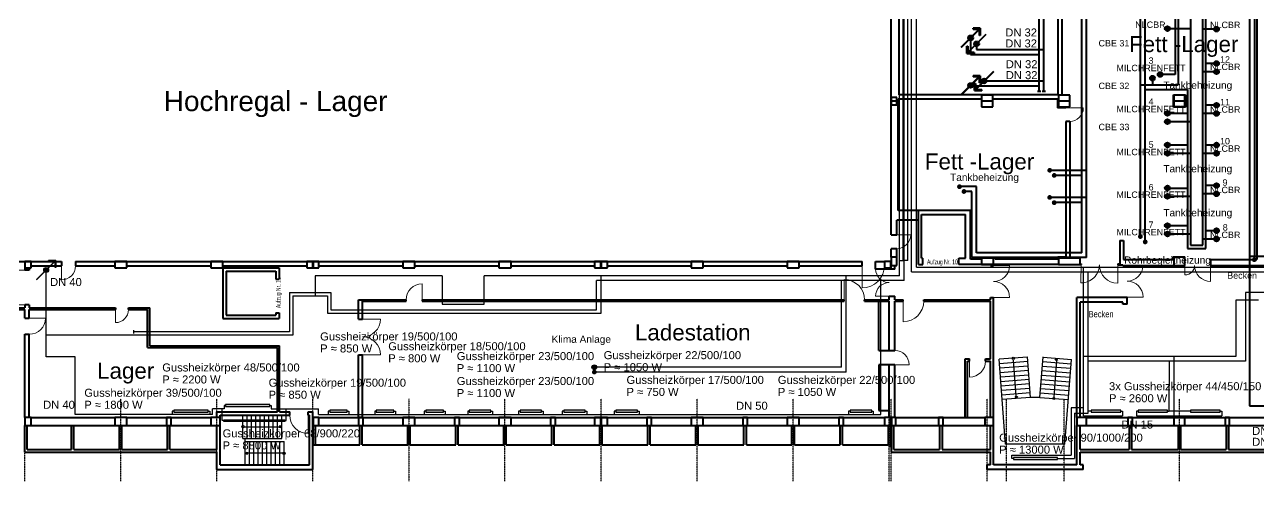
# Model space of a CAD drawing. Header units: millimetres. Extents: x 10546 to 220412, y -33380 to 110888.
# Drawn here: x 80892 to 157944, y 16050 to 44544 of the extents above; entities that cross this region are included whole.
import ezdxf

# ---------------------------------------------------------------- set-up
doc = ezdxf.new("R2010")
doc.units = ezdxf.units.MM
doc.linetypes.add('ACAD_ISO10W100', pattern=[18, 12, -3, 0, -3])
for name, color, linetype, lineweight in [('A03_Türen', 253, 'Continuous', 20), ('A04_Treppen', 3, 'Continuous', 25), ('A07_Achslinien', 253, 'ACAD_ISO10W100', 25), ('A0_Grundriß', 7, 'Continuous', 40), ('Heiz Wasser +35 Prozess R', 30, 'Continuous', 40), ('Heiz Wasser +45 Prozess V', 1, 'Continuous', 40), ('Heiz Wasser +50 -Heizkörper Rücklauff', 241, 'Continuous', 30), ('Heiz Wasser +60 -Heizkörper Vorlauf', 6, 'Continuous', 30)]:
    doc.layers.add(name, color=color, linetype=linetype, lineweight=lineweight)
doc.layers.add('A06_Text', color=7, linetype='Continuous')
doc.layers.add('A06_Text  -Belegung', color=253, linetype='Continuous')
doc.styles.get("Standard").update_dxf_attribs({"font": 'arial.ttf'})

msp = doc.modelspace()

# ---------------------------------------------------------------- hatches: boundary and pattern name
at = {"layer": 'Heiz Wasser +35 Prozess R'}
h = msp.add_hatch(color=256, dxfattribs=at)
h.dxf.hatch_style = 1
h.paths.add_polyline_path([(140449, 43462, -0.023583), (140459, 43452), (140954, 43948), (140944, 43958)])
h.paths.add_polyline_path([(139797, 42800), (139797, 43200), (139747, 43200), (139747, 42750), (140197, 42750), (140197, 42800)])
h.paths.add_polyline_path([(139807, 42800), (140247, 43241, -0.023583), (140237, 43251), (139797, 42810), (139797, 42800)])
h = msp.add_hatch(color=256, dxfattribs=at)
h.dxf.hatch_style = 1
h.paths.add_polyline_path([(140198, 43352, 0.198912), (140242, 43245), (140454, 43458, 0.668179)])
h.paths.add_polyline_path([(140242, 43245, 0.668179), (140498, 43352, 0.198912), (140454, 43458)])
h = msp.add_hatch(color=256, dxfattribs=at)
h.dxf.hatch_style = 1
h.paths.add_polyline_path([(140921, 41144, -0.023583), (140931, 41134), (141426, 41629), (141416, 41639)])
h.paths.add_polyline_path([(140269, 40482), (140269, 40882), (140219, 40882), (140219, 40432), (140669, 40432), (140669, 40482)])
h.paths.add_polyline_path([(140279, 40482), (140719, 40922, -0.023583), (140709, 40932), (140269, 40492), (140269, 40482)])
h = msp.add_hatch(color=256, dxfattribs=at)
h.dxf.hatch_style = 1
h.paths.add_polyline_path([(155183, 42126, 0.198912), (155227, 42020), (155439, 42232, 0.668179)])
h.paths.add_polyline_path([(155227, 42020, 0.668179), (155483, 42126, 0.198912), (155439, 42232)])
h = msp.add_hatch(color=256, dxfattribs=at)
h.dxf.hatch_style = 1
h.paths.add_polyline_path([(140670, 41033, 0.198912), (140714, 40927), (140926, 41139, 0.668179)])
h.paths.add_polyline_path([(140714, 40927, 0.668179), (140970, 41033, 0.198912), (140926, 41139)])
h = msp.add_hatch(color=256, dxfattribs=at)
h.dxf.hatch_style = 1
h.paths.add_polyline_path([(151658, 41436, 0.198912), (151702, 41330), (151914, 41543, 0.668179)])
h.paths.add_polyline_path([(151702, 41330, 0.668179), (151958, 41436, 0.198912), (151914, 41543)])
h = msp.add_hatch(color=256, dxfattribs=at)
h.dxf.hatch_style = 1
h.paths.add_polyline_path([(155183, 39519, 0.198912), (155227, 39413), (155439, 39625, 0.668179)])
h.paths.add_polyline_path([(155227, 39413, 0.668179), (155483, 39519, 0.198912), (155439, 39625)])
h = msp.add_hatch(color=256, dxfattribs=at)
h.dxf.hatch_style = 1
h.paths.add_polyline_path([(152113, 39013, 0.198912), (152157, 38907), (152369, 39119, 0.668179)])
h.paths.add_polyline_path([(152157, 38907, 0.668179), (152413, 39013, 0.198912), (152369, 39119)])
h = msp.add_hatch(color=256, dxfattribs=at)
h.dxf.hatch_style = 1
h.paths.add_polyline_path([(152113, 37040, 0.198912), (152157, 36934), (152369, 37147, 0.668179)])
h.paths.add_polyline_path([(152157, 36934, 0.668179), (152413, 37040, 0.198912), (152369, 37147)])
h = msp.add_hatch(color=256, dxfattribs=at)
h.dxf.hatch_style = 1
h.paths.add_polyline_path([(155183, 37034, 0.198912), (155227, 36928), (155439, 37140, 0.668179)])
h.paths.add_polyline_path([(155227, 36928, 0.668179), (155483, 37034, 0.198912), (155439, 37140)])
h = msp.add_hatch(color=256, dxfattribs=at)
h.dxf.hatch_style = 1
h.paths.add_polyline_path([(145044, 35137, 0.198912), (145088, 35031), (145300, 35243, 0.668179)])
h.paths.add_polyline_path([(145088, 35031, 0.668179), (145344, 35137, 0.198912), (145300, 35243)])
h = msp.add_hatch(color=256, dxfattribs=at)
h.dxf.hatch_style = 1
h.paths.add_polyline_path([(139408, 34136, 0.198912), (139452, 34030), (139664, 34242, 0.668179)])
h.paths.add_polyline_path([(139452, 34030, 0.668179), (139708, 34136, 0.198912), (139664, 34242)])
h = msp.add_hatch(color=256, dxfattribs=at)
h.dxf.hatch_style = 1
h.paths.add_polyline_path([(152113, 34351, 0.198912), (152157, 34245), (152369, 34457, 0.668179)])
h.paths.add_polyline_path([(152157, 34245, 0.668179), (152413, 34351, 0.198912), (152369, 34457)])
h = msp.add_hatch(color=256, dxfattribs=at)
h.dxf.hatch_style = 1
h.paths.add_polyline_path([(155183, 34504, 0.198912), (155227, 34398), (155439, 34610, 0.668179)])
h.paths.add_polyline_path([(155227, 34398, 0.668179), (155483, 34504, 0.198912), (155439, 34610)])
h = msp.add_hatch(color=256, dxfattribs=at)
h.dxf.hatch_style = 1
h.paths.add_polyline_path([(145044, 33438, 0.198912), (145088, 33332), (145300, 33544, 0.668179)])
h.paths.add_polyline_path([(145088, 33332, 0.668179), (145344, 33438, 0.198912), (145300, 33544)])
h = msp.add_hatch(color=256, dxfattribs=at)
h.dxf.hatch_style = 1
h.paths.add_polyline_path([(152113, 32007, 0.198912), (152157, 31901), (152369, 32113, 0.668179)])
h.paths.add_polyline_path([(152157, 31901, 0.668179), (152413, 32007, 0.198912), (152369, 32113)])
h = msp.add_hatch(color=256, dxfattribs=at)
h.dxf.hatch_style = 1
h.paths.add_polyline_path([(155183, 31689, 0.198912), (155227, 31583), (155439, 31795, 0.668179)])
h.paths.add_polyline_path([(155227, 31583, 0.668179), (155483, 31689, 0.198912), (155439, 31795)])
h = msp.add_hatch(color=256, dxfattribs=at)
h.dxf.hatch_style = 1
h.paths.add_polyline_path([(150727, 30990, 0.198912), (150771, 30884), (150983, 31096, 0.668179)])
h.paths.add_polyline_path([(150771, 30884, 0.668179), (151027, 30990, 0.198912), (150983, 31096)])
h = msp.add_hatch(color=256, dxfattribs=at)
h.dxf.hatch_style = 1
h.paths.add_polyline_path([(157544, 29878, 0.198912), (157588, 29772), (157800, 29984, 0.668179)])
h.paths.add_polyline_path([(157588, 29772, 0.668179), (157844, 29878, 0.198912), (157800, 29984)])
at = {"layer": 'Heiz Wasser +45 Prozess V'}
h = msp.add_hatch(color=256, dxfattribs=at)
h.dxf.hatch_style = 1
h.paths.add_polyline_path([(139874, 43611, -0.023583), (139864, 43621), (139369, 43126), (139379, 43116)])
h.paths.add_polyline_path([(140526, 44273), (140526, 43873), (140576, 43873), (140576, 44323), (140126, 44323), (140126, 44273)])
h.paths.add_polyline_path([(140516, 44273), (140076, 43833, -0.023583), (140086, 43823), (140526, 44263), (140526, 44273)])
h = msp.add_hatch(color=256, dxfattribs=at)
h.dxf.hatch_style = 1
h.paths.add_polyline_path([(152113, 44300, 0.198912), (152157, 44194), (152369, 44406, 0.668179)])
h.paths.add_polyline_path([(152157, 44194, 0.668179), (152413, 44300, 0.198912), (152369, 44406)])
h = msp.add_hatch(color=256, dxfattribs=at)
h.dxf.hatch_style = 1
h.paths.add_polyline_path([(155183, 44268, 0.198912), (155227, 44162), (155439, 44374, 0.668179)])
h.paths.add_polyline_path([(155227, 44162, 0.668179), (155483, 44268, 0.198912), (155439, 44374)])
h = msp.add_hatch(color=256, dxfattribs=at)
h.dxf.hatch_style = 1
h.paths.add_polyline_path([(140125, 43722, 0.198912), (140081, 43828), (139869, 43615, 0.668179)])
h.paths.add_polyline_path([(140081, 43828, 0.668179), (139825, 43722, 0.198912), (139869, 43615)])
h = msp.add_hatch(color=256, dxfattribs=at)
h.dxf.hatch_style = 1
h.paths.add_polyline_path([(155183, 41606, 0.198912), (155227, 41500), (155439, 41712, 0.668179)])
h.paths.add_polyline_path([(155227, 41500, 0.668179), (155483, 41606, 0.198912), (155439, 41712)])
h = msp.add_hatch(color=256, dxfattribs=at)
h.dxf.hatch_style = 1
h.paths.add_polyline_path([(139874, 40644, -0.023583), (139864, 40654), (139369, 40159), (139379, 40149)])
h.paths.add_polyline_path([(140526, 41306), (140526, 40906), (140576, 40906), (140576, 41356), (140126, 41356), (140126, 41306)])
h.paths.add_polyline_path([(140516, 41306), (140076, 40866, -0.023583), (140086, 40856), (140526, 41296), (140526, 41306)])
h = msp.add_hatch(color=256, dxfattribs=at)
h.dxf.hatch_style = 1
h.paths.add_polyline_path([(140125, 40755, 0.198912), (140081, 40861), (139869, 40649, 0.668179)])
h.paths.add_polyline_path([(140081, 40861, 0.668179), (139825, 40755, 0.198912), (139869, 40649)])
h = msp.add_hatch(color=256, dxfattribs=at)
h.dxf.hatch_style = 1
h.paths.add_polyline_path([(151179, 41205, 0.198912), (151223, 41099), (151436, 41311, 0.668179)])
h.paths.add_polyline_path([(151223, 41099, 0.668179), (151479, 41205, 0.198912), (151436, 41311)])
h = msp.add_hatch(color=256, dxfattribs=at)
h.dxf.hatch_style = 1
h.paths.add_polyline_path([(152113, 38493, 0.198912), (152157, 38387), (152369, 38599, 0.668179)])
h.paths.add_polyline_path([(152157, 38387, 0.668179), (152413, 38493, 0.198912), (152369, 38599)])
h = msp.add_hatch(color=256, dxfattribs=at)
h.dxf.hatch_style = 1
h.paths.add_polyline_path([(155183, 38999, 0.198912), (155227, 38893), (155439, 39105, 0.668179)])
h.paths.add_polyline_path([(155227, 38893, 0.668179), (155483, 38999, 0.198912), (155439, 39105)])
h = msp.add_hatch(color=256, dxfattribs=at)
h.dxf.hatch_style = 1
h.paths.add_polyline_path([(152113, 36520, 0.198912), (152157, 36414), (152369, 36626, 0.668179)])
h.paths.add_polyline_path([(152157, 36414, 0.668179), (152413, 36520, 0.198912), (152369, 36626)])
h = msp.add_hatch(color=256, dxfattribs=at)
h.dxf.hatch_style = 1
h.paths.add_polyline_path([(155183, 36513, 0.198912), (155227, 36407), (155439, 36619, 0.668179)])
h.paths.add_polyline_path([(155227, 36407, 0.668179), (155483, 36513, 0.198912), (155439, 36619)])
h = msp.add_hatch(color=256, dxfattribs=at)
h.dxf.hatch_style = 1
h.paths.add_polyline_path([(144763, 35459, 0.198912), (144807, 35353), (145019, 35565, 0.668179)])
h.paths.add_polyline_path([(144807, 35353, 0.668179), (145063, 35459, 0.198912), (145019, 35565)])
h = msp.add_hatch(color=256, dxfattribs=at)
h.dxf.hatch_style = 1
h.paths.add_polyline_path([(139127, 34434, 0.198912), (139171, 34328), (139383, 34540, 0.668179)])
h.paths.add_polyline_path([(139171, 34328, 0.668179), (139427, 34434, 0.198912), (139383, 34540)])
h = msp.add_hatch(color=256, dxfattribs=at)
h.dxf.hatch_style = 1
h.paths.add_polyline_path([(144763, 33765, 0.198912), (144807, 33659), (145019, 33871, 0.668179)])
h.paths.add_polyline_path([(144807, 33659, 0.668179), (145063, 33765, 0.198912), (145019, 33871)])
h = msp.add_hatch(color=256, dxfattribs=at)
h.dxf.hatch_style = 1
h.paths.add_polyline_path([(152113, 33831, 0.198912), (152157, 33725), (152369, 33937, 0.668179)])
h.paths.add_polyline_path([(152157, 33725, 0.668179), (152413, 33831, 0.198912), (152369, 33937)])
h = msp.add_hatch(color=256, dxfattribs=at)
h.dxf.hatch_style = 1
h.paths.add_polyline_path([(155183, 33984, 0.198912), (155227, 33878), (155439, 34090, 0.668179)])
h.paths.add_polyline_path([(155227, 33878, 0.668179), (155483, 33984, 0.198912), (155439, 34090)])
h = msp.add_hatch(color=256, dxfattribs=at)
h.dxf.hatch_style = 1
h.paths.add_polyline_path([(152113, 31487, 0.198912), (152157, 31381), (152369, 31593, 0.668179)])
h.paths.add_polyline_path([(152157, 31381, 0.668179), (152413, 31487, 0.198912), (152369, 31593)])
h = msp.add_hatch(color=256, dxfattribs=at)
h.dxf.hatch_style = 1
h.paths.add_polyline_path([(150427, 31322, 0.198912), (150471, 31216), (150683, 31428, 0.668179)])
h.paths.add_polyline_path([(150471, 31216, 0.668179), (150727, 31322, 0.198912), (150683, 31428)])
h = msp.add_hatch(color=256, dxfattribs=at)
h.dxf.hatch_style = 1
h.paths.add_polyline_path([(155183, 31168, 0.198912), (155227, 31062), (155439, 31275, 0.668179)])
h.paths.add_polyline_path([(155227, 31062, 0.668179), (155483, 31168, 0.198912), (155439, 31275)])
at = {"layer": 'Heiz Wasser +50 -Heizkörper Rücklauff'}
h = msp.add_hatch(color=256, dxfattribs=at)
h.dxf.hatch_style = 1
h.paths.add_polyline_path([(116322, 23167, 0.198912), (116366, 23061), (116578, 23273, 0.668179)])
h.paths.add_polyline_path([(116366, 23061, 0.668179), (116622, 23167, 0.198912), (116578, 23273)])
at = {"layer": 'Heiz Wasser +60 -Heizkörper Vorlauf'}
h = msp.add_hatch(color=256, dxfattribs=at)
h.dxf.hatch_style = 1
h.paths.add_polyline_path([(82135, 29126, -0.023583), (82125, 29136), (81630, 28641), (81640, 28631)])
h.paths.add_polyline_path([(82787, 29788), (82787, 29388), (82837, 29388), (82837, 29838), (82387, 29838), (82387, 29788)])
h.paths.add_polyline_path([(82777, 29788), (82337, 29348, -0.023583), (82347, 29338), (82787, 29778), (82787, 29788)])
h = msp.add_hatch(color=256, dxfattribs=at)
h.dxf.hatch_style = 1
h.paths.add_polyline_path([(82386, 29237, 0.198912), (82342, 29343), (82130, 29131, 0.668179)])
h.paths.add_polyline_path([(82342, 29343, 0.668179), (82086, 29237, 0.198912), (82130, 29131)])
h = msp.add_hatch(color=256, dxfattribs=at)
h.dxf.hatch_style = 1
h.paths.add_polyline_path([(116322, 22867, 0.198912), (116366, 22761), (116578, 22973, 0.668179)])
h.paths.add_polyline_path([(116366, 22761, 0.668179), (116622, 22867, 0.198912), (116578, 22973)])
h = msp.add_hatch(color=256, dxfattribs=at)
h.dxf.hatch_style = 1
h.paths.add_polyline_path([(96194, 20723), (96194, 20833), (93444, 20833), (93444, 20723)])
h = msp.add_hatch(color=256, dxfattribs=at)
h.dxf.hatch_style = 1
h.paths.add_polyline_path([(92348, 20373), (92348, 20483), (90198, 20483), (90198, 20373)])
h = msp.add_hatch(color=256, dxfattribs=at)
h.dxf.hatch_style = 1
h.paths.add_polyline_path([(101044, 20373), (101044, 20483), (99944, 20483), (99944, 20373)])
h = msp.add_hatch(color=256, dxfattribs=at)
h.dxf.hatch_style = 1
h.paths.add_polyline_path([(103955, 20373), (103955, 20483), (102855, 20483), (102855, 20373)])
h = msp.add_hatch(color=256, dxfattribs=at)
h.dxf.hatch_style = 1
h.paths.add_polyline_path([(107052, 20373), (107052, 20483), (105952, 20483), (105952, 20373)])
h = msp.add_hatch(color=256, dxfattribs=at)
h.dxf.hatch_style = 1
h.paths.add_polyline_path([(110012, 20373), (110012, 20483), (108662, 20483), (108662, 20373)])
h = msp.add_hatch(color=256, dxfattribs=at)
h.dxf.hatch_style = 1
h.paths.add_polyline_path([(113180, 20373), (113180, 20483), (111830, 20483), (111830, 20373)])
h = msp.add_hatch(color=256, dxfattribs=at)
h.dxf.hatch_style = 1
h.paths.add_polyline_path([(115908, 20373), (115908, 20483), (114558, 20483), (114558, 20373)])
h = msp.add_hatch(color=256, dxfattribs=at)
h.dxf.hatch_style = 1
h.paths.add_polyline_path([(119168, 20373), (119168, 20483), (117818, 20483), (117818, 20373)])
h = msp.add_hatch(color=256, dxfattribs=at)
h.dxf.hatch_style = 1
h.paths.add_polyline_path([(133796, 20373), (133796, 20483), (132446, 20483), (132446, 20373)])
h = msp.add_hatch(color=256, dxfattribs=at)
h.dxf.hatch_style = 1
h.paths.add_polyline_path([(149360, 20373), (149360, 20483), (147510, 20483), (147510, 20373)])
h = msp.add_hatch(color=256, dxfattribs=at)
h.dxf.hatch_style = 1
h.paths.add_polyline_path([(152281, 20373), (152281, 20483), (150431, 20483), (150431, 20373)])
h = msp.add_hatch(color=256, dxfattribs=at)
h.dxf.hatch_style = 1
h.paths.add_polyline_path([(155560, 20373), (155560, 20483), (153710, 20483), (153710, 20373)])
h = msp.add_hatch(color=256, dxfattribs=at)
h.dxf.hatch_style = 1
h.paths.add_polyline_path([(93331, 19895), (93331, 19785), (97131, 19785), (97131, 19895)])
h = msp.add_hatch(color=256, dxfattribs=at)
h.dxf.hatch_style = 1
h.paths.add_polyline_path([(145394, 17415), (145394, 17525), (142644, 17525), (142644, 17415)])

# ---------------------------------------------------------------- linework, layer by layer
at = {"layer": 'A03_Türen'}
for p, q in [((147012, 39347), (145912, 39347)), ((136232, 31437), (135012, 31437)), ((83192, 29767), (83192, 28617)), ((133192, 28117), (133192, 29767)), ((142412, 29517), (141212, 29517)), ((146870, 29617), (146860, 28427)), ((149170, 29617), (149159, 28405)), ((150738, 29517), (149472, 29517)), ((153362, 28927), (153362, 29527)), ((154962, 28527), (154962, 29897)), ((80892, 29227), (79822, 29227)), ((132082, 27297), (132082, 28639)), ((105712, 27297), (105712, 28367)), ((80902, 27067), (79822, 27067)), ((135242, 27597), (134042, 27597)), ((135762, 26007), (135762, 27367)), ((142412, 27517), (141212, 27517)), ((150742, 27547), (149472, 27547)), ((80902, 26232), (82192, 26232)), ((86562, 25952), (86562, 26872)), ((101742, 26177), (103117, 26177)), ((101742, 23947), (103117, 23947)), ((136132, 23327), (134232, 23327)), ((139912, 22557), (139912, 23697)), ((98602, 19027), (98602, 20377))]:
    msp.add_line(p, q, dxfattribs=at)
for centre, radius, start, end in [((146162, 39347), 850, 270, 0), ((135362, 31437), 870, 270, 0), ((83192, 29487), 870, 270, 0), ((133192, 29517), 1400, 270, 0), ((134892, 29297), 850, 180, 270), ((141412, 29517), 1000, 270, 0), ((146870, 29575), 1148, 269.50092, 359.50135), ((149169, 29554), 1150, 179.50179, 269.50092), ((149752, 29523), 986, 270, 359.65276), ((153362, 29527), 600, 270, 0), ((154962, 29527), 1000, 180, 270), ((132082, 27367), 1273, 0, 90), ((141412, 27517), 1000, 0, 90), ((149752, 27547), 990, 0, 90), ((105712, 27367), 1000, 90, 180), ((134892, 27597), 850, 90, 180), ((135762, 27297), 1290, 270, 0), ((81182, 26232), 1010, 270, 0), ((86562, 26762), 810, 270, 0), ((102002, 26177), 1115, 270, 0), ((102002, 23947), 1115, 0, 90), ((135242, 23327), 890, 0, 90), ((139912, 23557), 1000, 270, 0), ((98602, 20177), 1150, 180, 270)]:
    msp.add_arc(centre, radius, start, end, dxfattribs=at)
at = {"layer": 'A04_Treppen', "color": 252, "true_color": 0x939598}
for p, q in [((143526, 23799), (141753, 23662)), ((142162, 18357), (141753, 23662)), ((143548, 23520), (141774, 23383)), ((143570, 23241), (141796, 23104)), ((142824, 21339), (142644, 23609)), ((143721, 21287), (143526, 23807)), ((144302, 21287), (144497, 23807)), ((144453, 23241), (146228, 23103)), ((144475, 23520), (146250, 23382)), ((144497, 23799), (146271, 23661)), ((145334, 23612), (145169, 21289)), ((145264, 23617), (145343, 23733)), ((145403, 23606), (145264, 23617)), ((145343, 23733), (145403, 23606)), ((145862, 18357), (146271, 23661)), ((143591, 22962), (141817, 22825)), ((143613, 22682), (141839, 22545)), ((143634, 22403), (141860, 22266)), ((144388, 22403), (146163, 22265)), ((144410, 22682), (146185, 22544)), ((144432, 22961), (146207, 22823)), ((143656, 22124), (141882, 21987)), ((143677, 21845), (141903, 21708)), ((144345, 21845), (146120, 21707)), ((144367, 22124), (146142, 21986)), ((143699, 21566), (141925, 21429)), ((143721, 21287), (141947, 21150)), ((142755, 21334), (142894, 21344)), ((142833, 21218), (142755, 21334)), ((142894, 21344), (142833, 21218)), ((144302, 21287), (143721, 21287)), ((144302, 21287), (146077, 21149)), ((144323, 21566), (146098, 21428)), ((94522, 18727), (94522, 20177)), ((94792, 18727), (94792, 20177)), ((95062, 18727), (95062, 20177)), ((95332, 18727), (95332, 20177)), ((95602, 18727), (95602, 20177)), ((95872, 18727), (95872, 20177)), ((96142, 18727), (96142, 20177)), ((96412, 18727), (96412, 20177)), ((96682, 18727), (96682, 20177)), ((96952, 18727), (96952, 20177)), ((94602, 19457), (96831, 19457)), ((96831, 19387), (96831, 19527)), ((96831, 19527), (96952, 19457)), ((96952, 19457), (96831, 19387)), ((94522, 18727), (96952, 18727)), ((94672, 17077), (94672, 18727)), ((94672, 18527), (97092, 18527)), ((94942, 17077), (94942, 18527)), ((95212, 17077), (95212, 18527)), ((95482, 17077), (95482, 18527)), ((95752, 17077), (95752, 18527)), ((96022, 17077), (96022, 18527)), ((96292, 17077), (96292, 18527)), ((96562, 17077), (96562, 18527)), ((96832, 17077), (96832, 18527)), ((97092, 17077), (97092, 18527)), ((94672, 17797), (94793, 17867)), ((94793, 17727), (94672, 17797)), ((94793, 17867), (94793, 17727)), ((97022, 17797), (94793, 17797)), ((145862, 18357), (142162, 18357))]:
    msp.add_line(p, q, dxfattribs=at)
for centre in [(142635, 23730), (145169, 21219), (94532, 19457), (97092, 17797)]:
    msp.add_circle(centre, 70, dxfattribs=at)
at = {"layer": 'A07_Achslinien'}
for p, q in [((80892, 16050), (80892, 21193)), ((86892, 16050), (86892, 21193)), ((92892, 16050), (92892, 21193)), ((98892, 16050), (98892, 21193)), ((104892, 21193), (104892, 16050)), ((110892, 16050), (110892, 21193)), ((116892, 16050), (116892, 21193)), ((122892, 16050), (122892, 21193)), ((128892, 16050), (128892, 21193)), ((134892, 16050), (134892, 21193)), ((135012, 16050), (135012, 21193)), ((141012, 16050), (141012, 21193)), ((142212, 16050), (142212, 21193)), ((145812, 16050), (145812, 21193)), ((153012, 16050), (153012, 21193))]:
    msp.add_line(p, q, dxfattribs=at)
at = {"layer": 'A0_Grundriß'}
for p, q in [((135012, 31437), (135012, 69527)), ((157852, 49367), (157852, 29897)), ((135507, 40167), (135507, 48992)), ((145432, 40167), (145432, 48487)), ((145692, 40137), (145692, 48487)), ((145432, 40167), (135507, 40167)), ((141362, 40137), (140662, 40137)), ((140662, 40137), (140662, 39787)), ((141362, 39787), (141362, 40137)), ((146162, 40137), (145462, 40137)), ((145462, 40137), (145462, 39787)), ((146162, 39787), (146162, 40137)), ((152637, 40162), (153387, 40162)), ((152637, 39392), (152637, 40162)), ((152662, 39417), (152662, 40137)), ((153362, 40137), (152662, 40137)), ((152662, 40137), (152662, 39787)), ((153362, 40137), (153362, 39417)), ((153362, 39787), (153362, 40137)), ((153387, 40162), (153387, 39392)), ((135362, 40002), (135012, 40002)), ((135012, 40002), (135012, 39787)), ((135012, 39787), (135362, 39787)), ((135362, 39767), (135012, 39767)), ((135012, 39767), (135012, 39552)), ((135012, 39552), (135362, 39552)), ((135362, 39787), (135362, 40002)), ((135362, 39552), (135362, 39767)), ((140662, 39907), (135442, 39907)), ((135442, 32957), (135442, 39907)), ((140662, 39787), (141362, 39787)), ((141362, 39767), (140662, 39767)), ((140662, 39767), (140662, 39417)), ((140662, 39417), (141362, 39417)), ((145402, 39907), (141362, 39907)), ((141362, 39417), (141362, 39767)), ((145402, 39907), (145402, 39347)), ((145912, 39347), (145402, 39347)), ((145462, 39787), (146162, 39787)), ((146162, 39767), (145462, 39767)), ((145462, 39767), (145462, 39417)), ((145462, 39417), (146162, 39417)), ((145912, 39417), (145912, 39347)), ((146162, 39417), (146162, 39767)), ((153387, 39392), (152637, 39392)), ((152662, 39787), (153362, 39787)), ((153362, 39767), (152662, 39767)), ((152662, 39767), (152662, 39417)), ((152662, 39417), (153362, 39417)), ((153362, 39417), (153362, 39767)), ((146162, 38497), (145912, 38497)), ((145912, 38497), (145912, 30047)), ((146162, 38497), (146162, 29977)), ((139967, 32957), (135442, 32957)), ((136712, 29577), (136712, 32957)), ((136912, 32697), (139662, 32697)), ((136912, 29977), (136912, 32697)), ((139662, 29977), (139662, 32697)), ((139967, 29917), (139967, 32957)), ((136712, 32337), (135362, 32337)), ((135362, 31437), (135362, 32337)), ((135012, 31437), (135362, 31437)), ((149292, 31067), (149292, 29617)), ((149292, 31067), (149532, 31067)), ((149532, 31067), (149532, 29897)), ((135012, 30027), (135012, 30567)), ((135362, 30567), (135012, 30567)), ((135362, 30027), (135362, 30567)), ((152602, 30057), (153362, 30057)), ((152602, 29897), (152602, 30057)), ((153362, 30027), (153362, 30057)), ((52392, 29767), (83192, 29767)), ((81302, 29767), (80902, 29767)), ((80902, 29767), (80902, 29367)), ((80902, 29367), (80902, 29227)), ((80902, 29367), (81302, 29367)), ((81182, 29367), (81182, 29227)), ((81302, 29367), (81302, 29767)), ((81302, 29487), (83192, 29487)), ((83192, 29767), (83192, 29487)), ((84062, 29767), (84062, 29487)), ((84062, 29767), (133192, 29767)), ((84062, 29487), (86517, 29487)), ((87267, 29767), (86517, 29767)), ((86517, 29767), (86517, 29367)), ((86517, 29367), (87267, 29367)), ((87267, 29367), (87267, 29767)), ((87267, 29487), (92517, 29487)), ((93267, 29767), (92517, 29767)), ((92517, 29767), (92517, 29367)), ((92517, 29367), (93267, 29367)), ((93267, 29367), (93267, 29767)), ((93267, 29487), (98517, 29487)), ((93267, 29367), (96787, 29367)), ((93267, 29367), (93267, 26217)), ((96787, 29367), (96787, 28667)), ((98882, 29767), (98517, 29767)), ((98517, 29767), (98517, 29367)), ((98517, 29367), (98882, 29367)), ((98882, 29367), (98882, 29767)), ((99267, 29767), (98902, 29767)), ((98902, 29767), (98902, 29367)), ((98902, 29367), (99267, 29367)), ((99267, 29367), (99267, 29767)), ((99267, 29487), (104517, 29487)), ((105267, 29767), (104517, 29767)), ((104517, 29767), (104517, 29367)), ((104517, 29367), (105267, 29367)), ((105267, 29367), (105267, 29767)), ((105267, 29487), (110517, 29487)), ((111267, 29767), (110517, 29767)), ((110517, 29767), (110517, 29367)), ((110517, 29367), (111267, 29367)), ((111267, 29367), (111267, 29767)), ((111267, 29487), (116482, 29487)), ((116882, 29767), (116482, 29767)), ((116482, 29767), (116482, 29367)), ((116482, 29367), (116882, 29367)), ((116882, 29367), (116882, 29767)), ((117302, 29767), (116902, 29767)), ((116902, 29767), (116902, 29367)), ((116902, 29367), (117302, 29367)), ((117302, 29367), (117302, 29767)), ((117302, 29487), (122517, 29487)), ((123267, 29767), (122517, 29767)), ((122517, 29767), (122517, 29367)), ((122517, 29367), (123267, 29367)), ((123267, 29367), (123267, 29767)), ((123267, 29487), (128517, 29487)), ((129267, 29767), (128517, 29767)), ((128517, 29767), (128517, 29367)), ((128517, 29367), (129267, 29367)), ((129267, 29367), (129267, 29767)), ((129267, 29487), (133192, 29487)), ((133192, 29487), (133192, 29767)), ((134042, 29297), (134042, 29767)), ((134042, 29767), (134592, 29767)), ((135242, 29297), (134042, 29297)), ((134992, 29767), (134592, 29767)), ((134592, 29767), (134592, 29367)), ((134592, 29367), (134992, 29367)), ((134892, 29347), (135012, 29347)), ((134892, 29297), (134892, 29347)), ((134992, 29367), (134992, 29767)), ((135362, 30027), (135012, 30027)), ((135012, 30027), (135012, 29527)), ((135012, 29347), (135012, 29527)), ((135012, 29527), (135362, 29527)), ((135242, 29297), (135242, 29527)), ((135362, 29527), (135362, 30027)), ((136712, 29577), (136987, 29577)), ((136912, 29977), (136987, 29977)), ((136987, 29577), (136987, 29977)), ((139237, 29577), (139237, 29977)), ((139237, 29977), (139662, 29977)), ((145462, 29577), (139237, 29577)), ((140627, 29917), (139967, 29917)), ((140627, 29917), (140627, 29992)), ((141517, 29992), (140627, 29992)), ((141412, 29977), (140662, 29977)), ((140662, 29977), (140662, 29577)), ((140662, 29577), (141412, 29577)), ((141212, 29517), (141212, 29577)), ((141212, 29517), (141412, 29517)), ((141412, 29577), (141412, 29977)), ((141412, 29517), (141412, 29577)), ((141517, 29917), (141517, 29992)), ((145412, 29917), (141517, 29917)), ((145912, 30047), (145412, 30047)), ((145412, 30047), (145412, 29917)), ((146812, 29977), (145462, 29977)), ((145462, 29977), (145462, 29577)), ((145462, 29577), (146812, 29577)), ((146812, 29577), (146812, 29977)), ((146812, 29577), (146870, 29577)), ((146814, 29617), (146870, 29617)), ((146870, 29617), (146870, 29577)), ((149170, 29617), (149292, 29617)), ((149170, 29617), (149170, 29554)), ((149170, 29554), (149472, 29554)), ((149472, 29517), (149472, 29554)), ((149472, 29527), (152662, 29527)), ((149532, 29897), (152602, 29897)), ((153362, 30027), (152662, 30027)), ((152662, 30027), (152662, 29527)), ((152662, 29527), (153362, 29527)), ((153362, 29527), (153362, 30027)), ((154962, 29897), (157852, 29897)), ((154962, 29897), (154962, 29527)), ((154962, 29527), (160372, 29527)), ((81182, 29227), (80902, 29227)), ((93467, 29167), (96587, 29167)), ((93467, 29167), (93467, 26417)), ((96587, 29167), (96587, 28667)), ((96587, 28667), (96787, 28667)), ((81182, 27067), (80902, 27067)), ((80902, 27067), (80902, 26872)), ((81182, 27067), (81182, 26872)), ((101742, 26177), (101742, 27367)), ((101742, 27367), (104712, 27367)), ((102002, 26177), (102002, 27297)), ((102002, 27297), (104712, 27297)), ((104712, 27297), (104712, 27367)), ((105712, 27367), (132082, 27367)), ((105712, 27367), (105712, 27297)), ((105712, 27297), (132082, 27297)), ((132082, 27297), (132082, 27367)), ((133352, 27297), (134892, 27297)), ((133355, 27297), (133355, 27367)), ((133355, 27367), (134892, 27367)), ((134232, 24217), (134232, 27297)), ((134892, 27597), (135242, 27597)), ((134892, 27367), (134892, 27597)), ((134892, 24217), (134892, 27297)), ((135242, 27367), (135242, 27597)), ((135242, 27367), (135762, 27367)), ((135242, 24217), (135242, 27297)), ((135242, 27297), (135762, 27297)), ((135762, 27297), (135762, 27367)), ((137052, 27297), (137052, 27367)), ((137052, 27367), (141212, 27367)), ((137052, 27297), (141212, 27297)), ((141212, 27367), (141212, 27517)), ((141212, 27517), (141412, 27517)), ((141212, 23697), (141212, 27297)), ((141412, 20027), (141412, 27517)), ((146612, 20027), (146612, 27517)), ((149472, 27517), (146612, 27517)), ((146812, 20027), (146812, 27237)), ((149472, 27237), (146812, 27237)), ((149472, 27517), (149472, 27547)), ((149472, 27547), (149752, 27547)), ((149472, 27107), (149472, 27237)), ((149752, 27107), (149472, 27107)), ((149752, 27107), (149752, 27547)), ((65034, 26872), (80902, 26872)), ((69254, 26762), (80902, 26762)), ((80902, 26232), (80902, 26762)), ((80902, 26232), (81182, 26232)), ((81182, 26872), (85026, 26872)), ((81182, 26232), (81182, 26762)), ((81182, 26762), (85024, 26762)), ((85024, 26762), (86562, 26762)), ((85026, 26872), (86562, 26872)), ((86562, 26872), (86562, 26762)), ((87372, 26762), (87372, 26872)), ((87372, 26872), (88702, 26872)), ((87372, 26762), (88562, 26762)), ((88562, 24392), (88562, 26762)), ((88702, 24502), (88702, 26872)), ((93267, 26217), (96787, 26217)), ((93467, 26417), (96587, 26417)), ((96587, 26567), (96787, 26567)), ((96587, 26567), (96587, 26417)), ((96787, 26567), (96787, 26217)), ((101742, 26177), (102002, 26177)), ((80902, 25222), (81182, 25222)), ((80902, 20027), (80902, 25222)), ((81182, 20027), (81182, 25222)), ((88562, 24392), (91012, 24392)), ((88702, 24502), (91012, 24502)), ((91012, 24502), (96802, 24502)), ((91012, 24392), (96681, 24392)), ((96681, 20377), (96681, 24392)), ((96802, 20377), (96802, 24502)), ((101742, 20027), (101742, 23947)), ((101742, 23947), (102002, 23947)), ((102002, 20027), (102002, 23947)), ((134232, 24217), (135242, 24217)), ((134232, 23327), (134232, 20477)), ((135242, 23327), (134232, 23327)), ((134892, 20047), (134892, 23327)), ((135242, 20027), (135242, 23327)), ((139632, 20027), (139632, 23697)), ((139632, 23697), (139912, 23697)), ((139772, 20027), (139772, 23557)), ((139772, 23557), (139912, 23557)), ((139912, 23557), (139912, 23697)), ((140912, 23557), (140912, 23697)), ((140912, 23697), (141212, 23697)), ((140912, 23557), (141212, 23557)), ((141212, 20027), (141212, 23557)), ((92892, 20027), (92892, 20377)), ((92892, 20377), (96681, 20377)), ((93092, 17077), (93092, 20177)), ((93092, 20177), (97452, 20177)), ((96802, 20377), (97452, 20377)), ((97452, 20177), (97452, 20377)), ((98602, 20377), (98882, 20377)), ((98602, 20177), (98602, 20377)), ((98602, 20177), (98682, 20177)), ((98682, 17077), (98682, 20177)), ((98882, 16777), (98882, 20377)), ((134232, 20477), (134892, 20477)), ((134892, 20047), (135032, 20047)), ((135032, 17877), (135032, 20047)), ((81292, 20027), (80902, 20027)), ((80902, 20027), (80902, 19527)), ((80902, 17877), (80902, 19527)), ((80902, 19527), (81292, 19527)), ((81052, 18027), (81052, 19527)), ((81292, 20027), (86517, 20027)), ((81292, 19527), (81292, 20027)), ((81292, 19527), (92517, 19527)), ((83817, 18027), (83817, 19527)), ((83967, 18027), (83967, 19527)), ((87267, 20027), (86517, 20027)), ((86517, 20027), (86517, 19527)), ((86517, 19527), (87267, 19527)), ((86817, 18027), (86817, 19527)), ((86967, 18027), (86967, 19527)), ((87267, 20027), (92517, 20027)), ((87267, 19527), (87267, 20027)), ((90042, 20027), (89742, 20027)), ((89742, 20027), (89742, 19527)), ((89742, 19527), (90042, 19527)), ((89817, 18027), (89817, 19527)), ((89967, 18027), (89967, 19527)), ((90042, 19527), (90042, 20027)), ((93092, 20027), (92517, 20027)), ((92517, 20027), (92517, 19527)), ((92517, 19527), (93092, 19527)), ((92892, 18027), (92892, 19527)), ((93092, 19527), (93092, 20027)), ((99267, 20027), (98902, 20027)), ((98902, 20027), (98902, 19527)), ((98902, 18327), (98902, 19527)), ((98902, 19527), (99267, 19527)), ((99052, 18327), (99052, 19527)), ((99267, 20027), (134592, 20027)), ((99267, 19527), (99267, 20027)), ((99267, 19527), (134592, 19527)), ((102042, 20027), (101742, 20027)), ((101742, 20027), (101742, 19527)), ((101742, 19527), (102042, 19527)), ((101817, 18327), (101817, 19527)), ((101967, 18327), (101967, 19527)), ((102042, 19527), (102042, 20027)), ((105267, 20027), (104517, 20027)), ((104517, 20027), (104517, 19527)), ((104517, 19527), (105267, 19527)), ((104817, 18327), (104817, 19527)), ((104967, 18327), (104967, 19527)), ((105267, 19527), (105267, 20027)), ((108042, 20027), (107742, 20027)), ((107742, 20027), (107742, 19527)), ((107742, 19527), (108042, 19527)), ((107817, 18327), (107817, 19527)), ((107967, 18327), (107967, 19527)), ((108042, 19527), (108042, 20027)), ((111267, 20027), (110517, 20027)), ((110517, 20027), (110517, 19527)), ((110517, 19527), (111267, 19527)), ((110817, 18327), (110817, 19527)), ((110967, 18327), (110967, 19527)), ((111267, 19527), (111267, 20027)), ((114042, 20027), (113742, 20027)), ((113742, 20027), (113742, 19527)), ((113742, 19527), (114042, 19527)), ((113817, 18327), (113817, 19527)), ((113967, 18327), (113967, 19527)), ((114042, 19527), (114042, 20027)), ((116882, 20027), (116482, 20027)), ((116482, 20027), (116482, 19527)), ((116482, 19527), (116882, 19527)), ((116817, 18327), (116817, 19527)), ((116882, 19527), (116882, 20027)), ((117302, 20027), (116902, 20027)), ((116902, 20027), (116902, 19527)), ((116902, 19527), (117302, 19527)), ((116967, 18327), (116967, 19527)), ((117302, 19527), (117302, 20027)), ((120042, 20027), (119742, 20027)), ((119742, 20027), (119742, 19527)), ((119742, 19527), (120042, 19527)), ((119817, 18327), (119817, 19527)), ((119967, 18327), (119967, 19527)), ((120042, 19527), (120042, 20027)), ((123267, 20027), (122517, 20027)), ((122517, 20027), (122517, 19527)), ((122517, 19527), (123267, 19527)), ((122817, 18327), (122817, 19527)), ((122967, 18327), (122967, 19527)), ((123267, 19527), (123267, 20027)), ((126042, 20027), (125742, 20027)), ((125742, 20027), (125742, 19527)), ((125742, 19527), (126042, 19527)), ((125817, 18327), (125817, 19527)), ((125967, 18327), (125967, 19527)), ((126042, 19527), (126042, 20027)), ((129267, 20027), (128517, 20027)), ((128517, 20027), (128517, 19527)), ((128517, 19527), (129267, 19527)), ((128817, 18327), (128817, 19527)), ((128967, 18327), (128967, 19527)), ((129267, 19527), (129267, 20027)), ((132042, 20027), (131742, 20027)), ((131742, 20027), (131742, 19527)), ((131742, 19527), (132042, 19527)), ((131817, 18327), (131817, 19527)), ((131967, 18327), (131967, 19527)), ((132042, 19527), (132042, 20027)), ((134992, 20027), (134592, 20027)), ((134592, 20027), (134592, 19527)), ((134592, 19527), (134992, 19527)), ((134842, 18327), (134842, 19527)), ((134992, 19527), (134992, 20027)), ((134992, 18177), (134992, 19527)), ((135302, 20027), (135032, 20027)), ((135032, 20027), (135032, 19527)), ((135032, 19527), (135302, 19527)), ((135182, 18027), (135182, 19527)), ((135302, 20027), (140862, 20027)), ((135302, 19527), (135302, 20027)), ((135302, 19527), (140862, 19527)), ((138252, 20027), (137972, 20027)), ((137972, 20027), (137972, 19527)), ((137972, 19527), (138252, 19527)), ((138037, 19527), (138037, 18027)), ((138187, 19527), (138187, 18027)), ((138252, 19527), (138252, 20027)), ((141412, 20027), (140862, 20027)), ((140862, 20027), (140862, 19527)), ((140862, 19527), (141412, 19527)), ((141212, 18027), (141212, 19527)), ((141412, 19527), (141412, 20027)), ((141412, 17077), (141412, 19527)), ((147222, 20027), (146612, 20027)), ((146612, 20027), (146612, 19527)), ((146612, 17077), (146612, 19527)), ((146612, 19527), (147222, 19527)), ((146812, 18027), (146812, 19527)), ((147222, 20027), (188802, 20027)), ((147222, 19527), (147222, 20027)), ((147222, 19527), (188802, 19527)), ((150082, 20027), (149802, 20027)), ((149802, 20027), (149802, 19527)), ((149802, 19527), (150082, 19527)), ((149867, 19527), (149867, 18027)), ((150017, 19527), (150017, 18027)), ((150082, 19527), (150082, 20027)), ((153362, 20027), (152662, 20027)), ((152662, 20027), (152662, 19527)), ((152662, 19527), (153362, 19527)), ((152937, 19527), (152937, 18027)), ((153087, 19527), (153087, 18027)), ((153362, 19527), (153362, 20027)), ((156152, 20027), (155872, 20027)), ((155872, 20027), (155872, 19527)), ((155872, 19527), (156152, 19527)), ((155937, 19527), (155937, 18027)), ((156087, 19527), (156087, 18027)), ((156152, 19527), (156152, 20027)), ((80902, 17877), (92892, 17877)), ((81052, 18027), (83817, 18027)), ((83967, 18027), (86817, 18027)), ((86967, 18027), (89817, 18027)), ((89967, 18027), (92892, 18027)), ((92892, 16777), (92892, 17877)), ((98902, 18327), (101817, 18327)), ((101967, 18327), (104817, 18327)), ((104967, 18327), (107817, 18327)), ((107967, 18327), (110817, 18327)), ((110967, 18327), (113817, 18327)), ((113967, 18327), (116817, 18327)), ((116967, 18327), (119817, 18327)), ((119967, 18327), (122817, 18327)), ((122967, 18327), (125817, 18327)), ((125967, 18327), (128817, 18327)), ((128967, 18327), (131817, 18327)), ((131967, 18327), (134842, 18327)), ((135032, 17877), (141212, 17877)), ((135182, 18027), (138037, 18027)), ((138187, 18027), (141212, 18027)), ((141212, 17077), (141212, 17877)), ((146812, 18027), (149867, 18027)), ((146812, 17077), (146812, 17877)), ((146812, 17877), (159002, 17877)), ((150017, 18027), (152937, 18027)), ((153087, 18027), (155937, 18027)), ((156087, 18027), (158852, 18027)), ((93092, 17077), (98682, 17077)), ((141012, 16777), (141012, 17077)), ((141212, 17077), (141012, 17077)), ((146612, 17077), (141412, 17077)), ((147012, 17077), (146812, 17077)), ((147012, 16777), (147012, 17077)), ((92892, 16777), (98882, 16777)), ((147012, 16777), (141012, 16777))]:
    msp.add_line(p, q, dxfattribs=at)
at = {"layer": 'Heiz Wasser +35 Prozess R'}
for p, q in [((144552, 40391), (144552, 70306)), ((147220, 30011), (147220, 70306)), ((157699, 70514), (157699, 29972)), ((152742, 48326), (152742, 41437)), ((154671, 30578), (154671, 48326)), ((150881, 30979), (150881, 45953)), ((139797, 42810), (140944, 43958)), ((139807, 42800), (140954, 43948)), ((139747, 42750), (139747, 43200)), ((139747, 43200), (139797, 43200)), ((139797, 43200), (139797, 42800)), ((140347, 43363), (140347, 42989)), ((139747, 42750), (140197, 42750)), ((140197, 42800), (139797, 42800)), ((140197, 42800), (140197, 42750)), ((140347, 42989), (144552, 42989)), ((140269, 40492), (141416, 41639)), ((140279, 40482), (141426, 41629)), ((154671, 42143), (155331, 42143)), ((140219, 40432), (140219, 40882)), ((140219, 40882), (140269, 40882)), ((140269, 40882), (140269, 40482)), ((140828, 41035), (144552, 41035)), ((152742, 41437), (151808, 41437)), ((140219, 40432), (140669, 40432)), ((140669, 40482), (140269, 40482)), ((140669, 40482), (140669, 40432)), ((144452, 40391), (144652, 40391)), ((150881, 40499), (153516, 40499)), ((153516, 40499), (153516, 30578)), ((154671, 39536), (155331, 39536)), ((152413, 39013), (153516, 39013)), ((152413, 37041), (153516, 37041)), ((154671, 37051), (155331, 37051)), ((146920, 35143), (145139, 35143)), ((140050, 34142), (139617, 34142)), ((140050, 30011), (140050, 34142)), ((152413, 34351), (153516, 34351)), ((154671, 34521), (155331, 34521)), ((146920, 33456), (145144, 33456)), ((152413, 32007), (153516, 32007)), ((154671, 31706), (155331, 31706)), ((153516, 30578), (154671, 30578)), ((147220, 30011), (140050, 30011))]:
    msp.add_line(p, q, dxfattribs=at)
for centre in [(140348, 43352), (155333, 42126), (140820, 41033), (151808, 41437), (155333, 39519), (152263, 39013), (152263, 37041), (155333, 37034), (152263, 34351), (155333, 34504), (152263, 32007), (155333, 31689)]:
    msp.add_circle(centre, 150, dxfattribs=at)
at = {"layer": 'Heiz Wasser +45 Prozess V'}
for p, q in [((144252, 40388), (144252, 70606)), ((146920, 30311), (146920, 70606)), ((157399, 70314), (157399, 20760)), ((152942, 48126), (152942, 40799)), ((154471, 30778), (154471, 48126)), ((153716, 47370), (153716, 30778)), ((150581, 31321), (150581, 45653)), ((140516, 44273), (139369, 43126)), ((140526, 44263), (139379, 43116)), ((140576, 44323), (140126, 44323)), ((140126, 44273), (140126, 44323)), ((140126, 44273), (140526, 44273)), ((140526, 43873), (140526, 44273)), ((140576, 44323), (140576, 43873)), ((152412, 44310), (153716, 44310)), ((154471, 44285), (155314, 44285)), ((139976, 43735), (139976, 42689)), ((140576, 43873), (140526, 43873)), ((139976, 42689), (144252, 42689)), ((154471, 41623), (155314, 41623)), ((140516, 41306), (139369, 40159)), ((140526, 41296), (139379, 40149)), ((140576, 41356), (140126, 41356)), ((140126, 41306), (140126, 41356)), ((140126, 41306), (140526, 41306)), ((140526, 40906), (140526, 41306)), ((140576, 40906), (140526, 40906)), ((140576, 41356), (140576, 40906)), ((151329, 41055), (151329, 40799)), ((139976, 40735), (144252, 40735)), ((144152, 40391), (144352, 40391)), ((150581, 40799), (152942, 40799)), ((154471, 39016), (155314, 39016)), ((152412, 38503), (153716, 38503)), ((152412, 36530), (153716, 36530)), ((154471, 36530), (155314, 36530)), ((147220, 35443), (145047, 35443)), ((140350, 34442), (139356, 34442)), ((140350, 30311), (140350, 34442)), ((154471, 34001), (155314, 34001)), ((147220, 33756), (145029, 33756)), ((152412, 33841), (153716, 33841)), ((152412, 31497), (153716, 31497)), ((154471, 31185), (155314, 31185)), ((146920, 30311), (140350, 30311)), ((153716, 30778), (154471, 30778)), ((157399, 30091), (159665, 30091)), ((157399, 20760), (158668, 20760))]:
    msp.add_line(p, q, dxfattribs=at)
for centre in [(152263, 44300), (155333, 44268), (139975, 43722), (155333, 41606), (139975, 40755), (151329, 41205), (152263, 38493), (155333, 38999), (152263, 36520), (155333, 36513), (152263, 33831), (155333, 33984), (152263, 31487), (155333, 31169)]:
    msp.add_circle(centre, 150, dxfattribs=at)
at = {"layer": 'Heiz Wasser +50 -Heizkörper Rücklauff'}
for p, q in [((136058, 29836), (136058, 50449)), ((136287, 29113), (136287, 50744)), ((135827, 28578), (135827, 49517)), ((136058, 29836), (135827, 29836)), ((135827, 28578), (116601, 28578)), ((116601, 26745), (116601, 28578)), ((131908, 23167), (131908, 28578)), ((136287, 29113), (158559, 29113)), ((147316, 20303), (147316, 29113)), ((97438, 27824), (100007, 27824)), ((97438, 27824), (97438, 25379)), ((100007, 27824), (100007, 26745)), ((158559, 27822), (157151, 27822)), ((157151, 27822), (157151, 23538)), ((100007, 26745), (116601, 26745)), ((87715, 25279), (87715, 25479)), ((97438, 25379), (87715, 25379)), ((131908, 23167), (116472, 23167)), ((157151, 23538), (147316, 23538)), ((152381, 20428), (152387, 23538)), ((146459, 20303), (146459, 17470)), ((146459, 20303), (147316, 20303)), ((147510, 20428), (147316, 20428)), ((152281, 20428), (152381, 20428)), ((153710, 20428), (152381, 20431)), ((145394, 17470), (146459, 17470))]:
    msp.add_line(p, q, dxfattribs=at)
msp.add_circle((116472, 23167), 150, dxfattribs=at)
at = {"layer": 'Heiz Wasser +60 -Heizkörper Vorlauf'}
for p, q in [((136587, 29413), (136587, 50971)), ((135527, 28878), (135527, 49517)), ((135758, 29808), (135758, 49542)), ((82777, 29788), (81630, 28641)), ((82787, 29778), (81640, 28631)), ((82837, 29838), (82387, 29838)), ((82387, 29788), (82387, 29838)), ((82387, 29788), (82787, 29788)), ((82787, 29388), (82787, 29788)), ((82837, 29388), (82787, 29388)), ((82837, 29838), (82837, 29388)), ((135758, 29808), (135527, 29808)), ((136587, 29413), (158559, 29413)), ((147016, 20138), (147016, 29413)), ((82236, 23823), (82236, 29220)), ((99044, 28878), (99044, 27624)), ((106969, 28878), (99044, 28878)), ((106969, 28878), (106969, 27095)), ((135527, 28878), (109582, 28878)), ((109582, 27095), (109582, 28878)), ((116901, 26545), (116901, 28878)), ((132208, 22867), (132208, 28878)), ((134373, 20227), (134373, 28578)), ((97638, 27624), (99807, 27624)), ((97638, 27624), (97638, 25179)), ((99807, 27624), (99807, 26545)), ((106969, 27095), (109582, 27095)), ((156537, 27360), (156537, 23838)), ((157945, 27360), (156537, 27360)), ((99807, 26545), (116901, 26545)), ((97638, 25179), (82236, 25179)), ((84046, 23823), (82236, 23823)), ((84046, 20227), (84046, 23823)), ((156537, 23838), (147016, 23838)), ((152687, 20138), (152687, 23838)), ((132208, 22867), (116472, 22867)), ((92627, 20227), (84046, 20227)), ((90198, 20428), (90098, 20428)), ((90098, 20428), (90098, 20227)), ((92348, 20428), (92448, 20428)), ((92448, 20428), (92448, 20227)), ((93344, 20577), (92627, 20577)), ((92627, 20227), (92627, 20577)), ((93231, 19834), (93231, 20577)), ((93444, 20778), (93344, 20778)), ((93344, 20778), (93344, 20577)), ((96194, 20778), (96294, 20778)), ((96294, 20778), (96294, 20577)), ((96294, 20577), (97231, 20577)), ((97231, 19840), (97231, 20577)), ((97231, 20577), (99238, 20577)), ((99238, 20227), (99238, 20577)), ((99238, 20227), (134373, 20227)), ((99944, 20428), (99844, 20428)), ((99844, 20428), (99844, 20227)), ((101044, 20428), (101144, 20428)), ((101144, 20428), (101144, 20227)), ((102855, 20428), (102755, 20428)), ((102755, 20428), (102755, 20227)), ((103955, 20428), (104055, 20428)), ((104055, 20428), (104055, 20227)), ((105952, 20428), (105852, 20428)), ((105852, 20428), (105852, 20227)), ((107052, 20428), (107152, 20428)), ((107152, 20428), (107152, 20227)), ((108662, 20428), (108562, 20428)), ((108562, 20428), (108562, 20227)), ((110012, 20428), (110112, 20428)), ((110112, 20428), (110112, 20227)), ((111830, 20428), (111730, 20428)), ((111730, 20428), (111730, 20227)), ((113180, 20428), (113280, 20428)), ((113280, 20428), (113280, 20227)), ((114558, 20428), (114458, 20428)), ((114458, 20428), (114458, 20227)), ((115908, 20428), (116008, 20428)), ((116008, 20428), (116008, 20227)), ((117818, 20428), (117718, 20428)), ((117718, 20428), (117718, 20227)), ((119168, 20428), (119268, 20428)), ((119268, 20428), (119268, 20227)), ((132446, 20428), (132346, 20428)), ((132346, 20428), (132346, 20227)), ((133796, 20428), (133896, 20428)), ((133896, 20428), (133896, 20227)), ((147016, 20637), (146259, 20637)), ((146259, 20637), (146259, 17672)), ((147016, 20138), (149460, 20138)), ((149360, 20428), (149460, 20428)), ((149460, 20428), (149460, 20138)), ((150431, 20428), (150331, 20428)), ((150331, 20428), (150331, 20138)), ((150331, 20138), (155660, 20138)), ((155560, 20428), (155660, 20428)), ((155660, 20428), (155660, 20138)), ((93331, 19834), (93231, 19834)), ((97131, 19840), (97231, 19840)), ((142544, 17470), (142544, 17672)), ((142544, 17672), (146259, 17672)), ((142644, 17470), (142544, 17470))]:
    msp.add_line(p, q, dxfattribs=at)
for points in [[(93444, 20723), (96194, 20723), (96194, 20833), (93444, 20833)], [(90198, 20373), (92348, 20373), (92348, 20483), (90198, 20483)], [(99944, 20373), (101044, 20373), (101044, 20483), (99944, 20483)], [(102855, 20373), (103955, 20373), (103955, 20483), (102855, 20483)], [(105952, 20373), (107052, 20373), (107052, 20483), (105952, 20483)], [(108662, 20373), (110012, 20373), (110012, 20483), (108662, 20483)], [(111830, 20373), (113180, 20373), (113180, 20483), (111830, 20483)], [(114558, 20373), (115908, 20373), (115908, 20483), (114558, 20483)], [(117818, 20373), (119168, 20373), (119168, 20483), (117818, 20483)], [(132446, 20373), (133796, 20373), (133796, 20483), (132446, 20483)], [(147510, 20373), (149360, 20373), (149360, 20483), (147510, 20483)], [(150431, 20373), (152281, 20373), (152281, 20483), (150431, 20483)], [(153710, 20373), (155560, 20373), (155560, 20483), (153710, 20483)], [(93331, 19895), (97131, 19895), (97131, 19785), (93331, 19785)], [(142644, 17415), (145394, 17415), (145394, 17525), (142644, 17525)]]:
    msp.add_lwpolyline(points, close=True, dxfattribs=at)
msp.add_circle((82236, 29237), 150, dxfattribs=at)

# ---------------------------------------------------------------- texts
at = {"layer": 'A06_Text', "lineweight": 25}
for s, height, p in [('Fett -Lager', 1000, (149870, 42833)), ('Hochregal - Lager', 1250, (89579, 39151)), ('Fett -Lager', 1000, (137115, 35507)), ('Ladestation', 1000, (119010, 24842)), ('Lager', 1000, (85414, 22449))]:
    msp.add_text(s, height=height, dxfattribs=at).set_placement(p)
at = {"layer": 'A06_Text', "lineweight": 25, "width": 0.6}
msp.add_text('Aufzug Nr. 10', height=300, dxfattribs=at).set_placement((137250, 29594))
msp.add_text('Aufzug Nr. 11', height=300, rotation=90, dxfattribs=at).set_placement((96884, 26857))
at = {"layer": 'A06_Text  -Belegung', "color": 253}
for s, p in [('NLCBR', (150257, 44344)), ('NLCBR', (154930, 44331)), ('CBE 31', (147963, 43187)), ('3', (151091, 42106)), ('12', (155550, 42179)), ('MILCHRENFETT', (149082, 41643)), ('NLCBR', (154930, 41715)), ('CBE 32', (147963, 40527)), ('MILCHRENFETT', (149082, 39082)), ('4', (151091, 39545)), ('NLCBR', (154930, 39053)), ('11', (155550, 39516)), ('CBE 33', (147963, 37961)), ('5', (151091, 36863)), ('NLCBR', (154930, 36612)), ('10', (155550, 37075)), ('MILCHRENFETT', (149082, 36399)), ('9', (155709, 34496)), ('MILCHRENFETT', (149082, 33737)), ('6', (151091, 34200)), ('NLCBR', (154930, 34032)), ('MILCHRENFETT', (149082, 31400)), ('7', (151091, 31864)), ('NLCBR', (154930, 31232)), ('8', (155723, 31695))]:
    msp.add_text(s, height=400, dxfattribs=at).set_placement(p)
at = {"layer": 'A06_Text  -Belegung'}
msp.add_text('Becken', height=400, dxfattribs=at).set_placement((156001, 28694))
at = {"layer": 'A06_Text  -Belegung', "width": 0.7}
msp.add_text('Becken', height=400, dxfattribs=at).set_placement((147344, 26283))
msp.add_text('Becken', height=400, dxfattribs=at).set_placement((147344, 26283))
at = {"layer": 'Heiz Wasser +35 Prozess R'}
for p in [(142138, 43809), (142171, 41829)]:
    msp.add_text('DN 32', height=500, dxfattribs=at).set_placement(p)
at = {"layer": 'Heiz Wasser +45 Prozess V'}
for s, height, p in [('DN 32', 500, (142138, 43126)), ('DN 32', 500, (142171, 41146)), ('Tankbeheizung', 450, (152013, 40544)), ('Tankbeheizung', 450, (152013, 35333)), ('Tankbeheizung', 450, (152013, 32584))]:
    msp.add_text(s, height=height, dxfattribs=at).set_placement(p)
at = {"layer": 'Heiz Wasser +45 Prozess V', "char_height": 450, "attachment_point": 1}
for s, insert in [('Tankbeheizung', (138694, 35247)), ('Rohrbegleitheizung', (149562, 30079))]:
    msp.add_mtext_dynamic_manual_height_columns(s, width=4649.09, gutter_width=1480, heights=[830], dxfattribs=dict(at, insert=insert))
at = {"layer": 'Heiz Wasser +50 -Heizkörper Rücklauff'}
msp.add_text('DN 20', height=500, dxfattribs=at).set_placement((157560, 18947))
at = {"layer": 'Heiz Wasser +60 -Heizkörper Vorlauf'}
for s, height, p in [('DN 40', 500, (82479, 28236)), ('Klima Anlage', 450, (113806, 24693)), ('DN 20', 500, (157560, 18264))]:
    msp.add_text(s, height=height, dxfattribs=at).set_placement(p)
at = {"layer": 'Heiz Wasser +60 -Heizkörper Vorlauf', "char_height": 500, "attachment_point": 1}
for s, insert in [('Gussheizkörper 19/500/100', (99346, 25340)), ('Gussheizkörper 18/500/100', (103600, 24727)), ('P ≈ 850 W', (99346, 24590)), ('P ≈ 800 W', (103600, 23977)), ('Gussheizkörper 23/500/100', (107879, 24113)), ('Gussheizkörper 22/500/100', (117056, 24172)), ('Gussheizkörper 48/500/100', (89485, 23404)), ('P ≈ 1100 W', (107879, 23363)), ('P ≈ 1050 W', (117056, 23422)), ('P ≈ 2200 W', (89485, 22654)), ('Gussheizkörper 19/500/100', (96128, 22453)), ('Gussheizkörper 23/500/100', (107879, 22558)), ('Gussheizkörper 17/500/100', (118482, 22628)), ('Gussheizkörper 22/500/100', (127933, 22628)), ('Gussheizkörper 39/500/100', (84616, 21826)), ('P ≈ 850 W', (96128, 21703)), ('P ≈ 1100 W', (107879, 21808)), ('P ≈ 750 W', (118482, 21878)), ('P ≈ 1050 W', (127933, 21878)), ('3x Gussheizkörper 44/450/150', (148618, 22233)), ('DN 40', (82045, 21076)), ('P ≈ 1800 W', (84616, 21076)), ('DN 50', (125320, 21016)), ('P ≈ 2600 W', (148618, 21483)), ('Gussheizkörper 68/900/220', (93255, 19291)), ('DN 15', (149393, 19843)), ('P ≈ 8800 W', (93255, 18541)), ('Gussheizkörper 90/1000/200', (141756, 19025)), ('P ≈ 13000 W', (141756, 18275))]:
    msp.add_mtext_dynamic_manual_height_columns(s, width=10440.86, gutter_width=12.5, heights=[1203], dxfattribs=dict(at, insert=insert))

doc.saveas('drawing.dxf')
